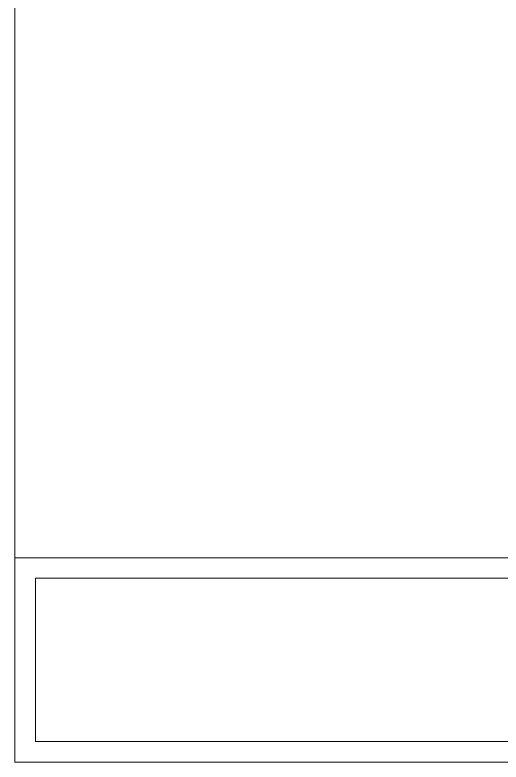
# Model space of a CAD drawing. Header units: millimetres. Extents: x 7998 to 72132, y -12523 to 5591.
# Drawn here: x 62481 to 63672, y -11702 to -9872 of the extents above; entities that cross this region are included whole.
import ezdxf
from ezdxf.enums import TextEntityAlignment as Align

# ---------------------------------------------------------------- set-up
doc = ezdxf.new("R2010")
doc.units = ezdxf.units.MM
doc.layers.add('Xray_Frame', color=7, linetype='Continuous', lineweight=9)
doc.styles.add('arial', font='arial.ttf')

# ---------------------------------------------------------------- blocks, each defined once
blk = doc.blocks.new('*U2041')
at = {"layer": 'Xray_Frame', "linetype": 'Continuous'}
for p, q in [((0, 100), (1252.98, 100)), ((10, 10), (10, 90))]:
    blk.add_line(p, q, dxfattribs=at)
at = {"layer": 'Xray_Frame', "color": 0}
for points in [[(1252.98, 1152), (0, 1152), (0, 0), (1252.98, 0)], [(360, 90), (10, 90), (10, 10), (360, 10)]]:
    blk.add_lwpolyline(points, close=True, dxfattribs=at)
at = {"layer": 'Xray_Frame', "linetype": 'Continuous', "style": 'arial'}
for tag, p in [('NO', (1192.98, 67.5)), ('PROJE', (822.98, 50)), ('TARİH', (1192.98, 22.1))]:
    blk.add_attdef(tag, text='', height=8.64, dxfattribs=at).set_placement(p, align=Align.MIDDLE_CENTER)
blk.add_attdef('PAFTA_001', (1008.25, 45.68), '', height=8.64, dxfattribs=at)

msp = doc.modelspace()

# ---------------------------------------------------------------- block references
at = {"layer": 'Xray_Frame', "linetype": 'Continuous', "xscale": 5, "yscale": 5, "zscale": 5}
msp.add_blockref('*U2041', (62481.2, -11701.5), dxfattribs=at)

doc.saveas('drawing.dxf')
